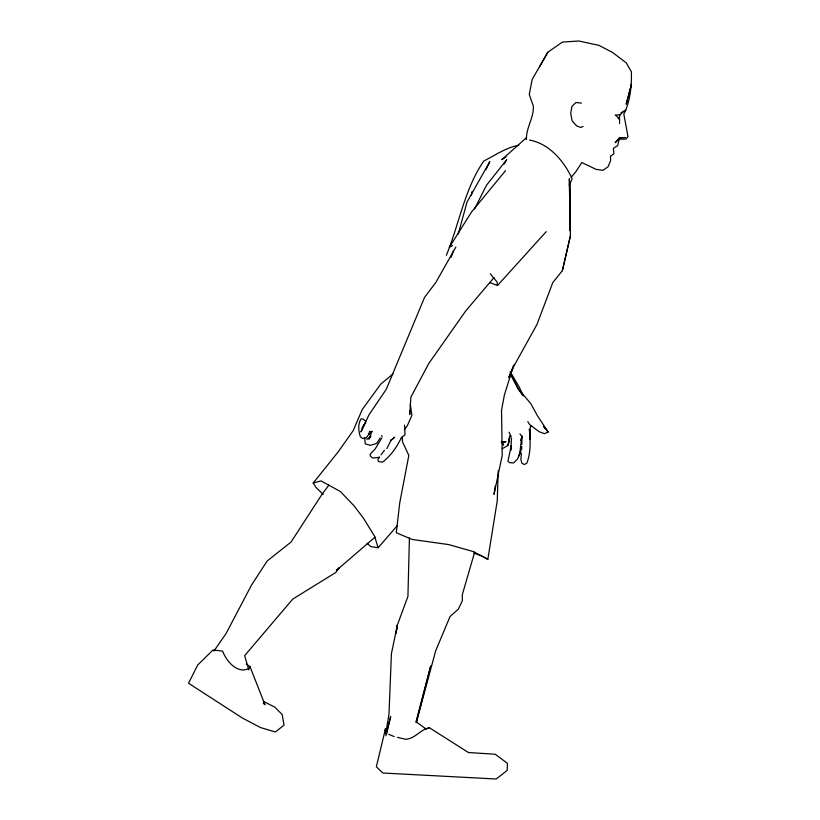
<?xml version="1.0" encoding="UTF-8"?>
<svg xmlns="http://www.w3.org/2000/svg" width="820" height="820" viewBox="0 0 820 820"><rect width="100%" height="100%" fill="white"/><g stroke="black" fill="none" stroke-linecap="round" stroke-linejoin="round"><path stroke-width="1.23" d="M530.14 439.417L530.253 427.466L531.206 425.549M619.561 123.553L619.612 118.91L615.287 114.974M521.827 444.399L522.012 436.23L521.038 440.217L522.012 436.23M521.335 440.186L519.788 453.849L517.461 459.077L513.515 462.972L509.527 462.634L507.928 461.291L511.219 445.783L510.645 450.2M409.436 537.899L407.919 596.478L397.413 624.881L391.406 653.765L389.008 714.025L385.677 733.818M521.653 449.585L521.756 446.48M498.252 470.495L497.227 500.979L487.828 559.342L472.925 551.47L448.817 544.603L412.163 539.457L396.275 532.733L399.76 502.711L408.832 455.397L402.61 442.093L402.189 437.091M511.516 438.116L510.829 450.282M521.428 453.265L520.854 459.272L521.868 463.167L524.349 464.54L526.809 463.197C530.96 452.742 530.407 440.35 529.382 429.157L529.976 437.132M619.889 114.738L619.592 116.911L618.178 118.654M495.372 485.522L494.04 494.327L502.229 455.356L501.532 410.256L504.392 394.963L513.453 365.945M395.947 633.583L397.413 624.881L396.009 633.532M471.367 195.232L472.115 191.531M391.109 440.309L394.594 437.183L391.981 439.53M510.204 436.137L508.092 445.362L502.168 448.786M508.759 377.62L511.998 369.482L536.997 324.423L552.762 282.623L562.366 270.672L570.423 235.77L569.357 178.739L570.054 230.584M562.366 270.672L570.423 235.77M386.435 733.787L390.699 716.413L385.923 735.714M458.277 233.966L467.072 201.904L489.796 161.663L485.932 169.689M474.688 552.044L462.265 594.838L462.377 600.722L458.318 609.168L450.047 616.537L435.666 650.824L416.263 722.656L430.736 665.922L416.037 721.661L426.359 729.236M474.595 208.915L486.465 185.269L506.709 159.654L504.156 164.072M569.408 184.285L570.043 182.194L570.125 230.543M518.435 456.566L519.214 454.28M446.357 255.307C459.2 224.188 464.438 189.133 483.769 161.058C495.147 155.246 506.053 147.579 518.834 145.232M519.788 453.849L520.915 450.6L519.603 453.142M451.133 257.347L453.245 251.309M372.003 431.187L368.897 439.182L370.332 437.193M525.938 139.031L526.419 137.719L501.768 159.685L506.032 156.938M508.974 377.456L514.202 364.572M246.246 663.995L249.967 666.557L249.259 668.269C237.585 674.675 226.33 661.115 222.609 651.152L213.056 649.922L197.743 664.969L188.528 683.245L242.32 717.982L260.493 727.545L275.356 731.983L284.038 725.167L282.152 714.486L274.72 707.066L263.261 701.366M569.254 185.269L572.165 178.637C563.904 161.089 549.492 143.725 529.515 140.066M386.835 448.601L391.212 439.827L390.474 440.545M381.812 437.921L375.242 448.847L370.056 454.362L370.712 456.525L372.833 458.072L379.086 457.396M379.434 456.945L377.866 459.723L378.409 461.527L382.509 462.203C390.781 455.766 397.034 446.941 401.421 437.48L404.988 434.969L404.567 425.119M455.848 247.076L435.902 282.336L424.565 297.373L386.302 389.244L369.041 414.725L360.943 431.894L365.187 422.935L361.917 428.142M539.57 66.758L547.811 52.265L561.413 42.783L562.674 42.056L578.787 41L598.959 45.366L612.55 52.459L626.234 62.822L631.4 71.77C631.728 85.998 630.303 101.444 623.825 114.113L627.976 136.622L626.08 139.031L619.202 139.215L617.655 145.652L613.309 148.379L613.944 153.811L610.49 156.2L610.592 160.751L608.102 166.726L602.966 170.314L596.058 169.361L581.79 162.524L576.368 171.021L571.058 177.458M547.811 52.265L532.17 79.438L529.259 94.556L533.338 106.118C533.984 117.865 525.938 127.92 526.501 139.246M522.207 436.752L519.931 433.913M621.427 113.816L622.359 112.237L625.865 110.157L620.668 113.15M380.121 437.931L376.81 443.374L370.466 445.342L365.3 443.928L364.551 437.685M381.064 454.823L384.436 450.231M213.907 651.07L226.115 633.46L251.422 585.234L267.156 561.013L291.079 542.03L321.532 495.003L328.902 485.112M404.373 429.803L407.304 425.764L411.876 415.402L410.307 404.455M323.223 494.429L316.13 487.551L313.199 483.052L338.045 452.066L353.205 430.633L362.204 409.59L380.818 384.057L392.975 373.94M505.561 170.642L471.541 211.98L449.278 247.394L452.466 245.57M494.009 277.56L465.637 311.036L428.88 363.352L410.892 397.075L409.703 414.623L409.6 410.881M367.165 543.301L370.712 546.571L378.112 547.76L397.249 525.712M619.787 137.811L615.277 142.618L619.787 137.811L625.516 137.596M489.56 282.521L497.525 285.473L546.233 231.66M375.037 537.131L336.385 570.443L339.418 567.645L335.708 572.534L292.75 599.102L244.647 655.651L248.819 669.919M366.868 439.366L371.04 436.199M428.245 728.303L429.28 727.658L468.476 752.534L495.177 754.226L507.498 763.379L507.139 770.462L496.202 779L382.837 773.024L376.339 766.751L385.513 728.652L384.621 732.608L386.732 733.49M429.28 727.658C420.26 729.574 415.094 738.799 405.633 739.281L397.597 737.395M583.143 126.434L580.847 127.448L576.573 125.849L572.134 120.847L570.699 113.437L571.899 106.344L575.958 102.5L581.431 103.105M501.748 442.134L501.122 442.349L506.083 441.672L501.748 442.134L503.654 445.137L501.573 441.283M313.199 483.052L321.03 480.899L340.31 491.477L354.148 505.93L363.485 518.26L374.586 536.27L378.112 547.76M619.069 138.262L622.318 137.586M616.117 115.138L620.658 114.595M618.721 118.879L619.612 118.91M372.034 431.668L369.4 431.535L370.804 431.515L366.273 437.829L362.419 438.392L360.38 436.783C358.432 431.176 357.756 424.073 361.015 418.856L363.075 419.02L365.525 421.265L365.679 423.181M473.888 553.141L482.057 555.95M388.854 734.371L394.164 736.585M483.984 557.077L487.828 559.342M368.549 433.185L370.589 434.487M263.22 703.211L265.034 704.862L249.967 666.557M490.206 273.767L497.043 281.967L497.525 285.473M381.433 435.574L382.202 436.527M522.371 394.984L518.096 388.639L510.378 374.258M527.813 421.623L529.576 424.493L539.15 431.73L544.429 433.688L548.18 432.027L543.476 426.287L548.18 432.027L537.653 416.119L530.724 403.553L518.096 388.639L510.265 372.618M510.204 371.706L519.152 386.978L523.437 395.916M509.076 432.222L511.249 436.568M509.732 436.148L508.092 445.362L509.732 436.148M631.441 84.368L626.255 104.027L631.441 84.368"/></g></svg>
